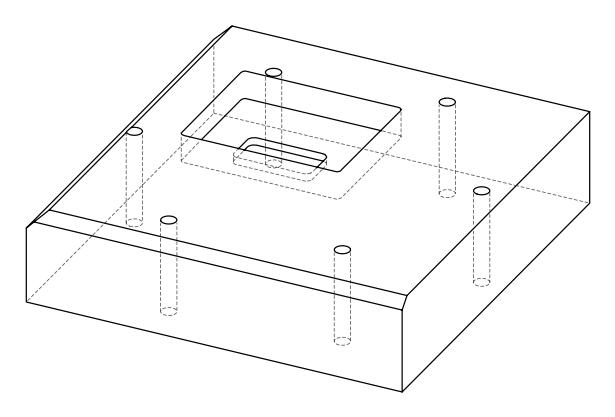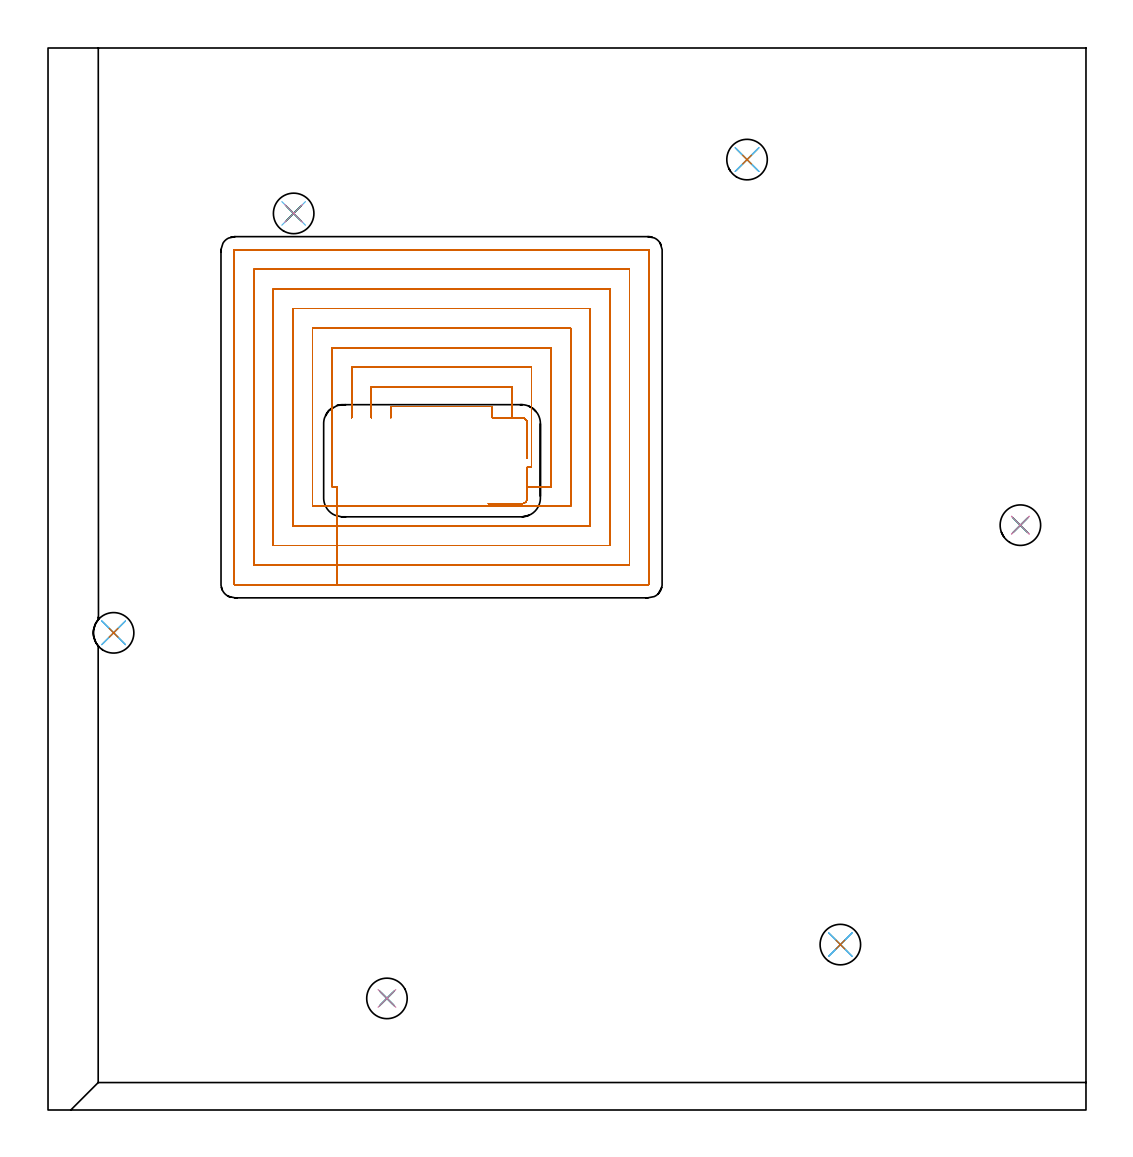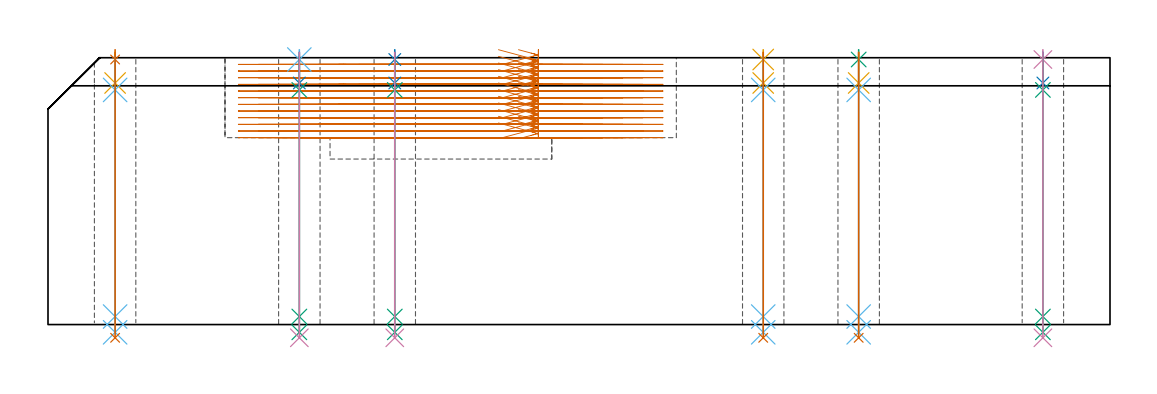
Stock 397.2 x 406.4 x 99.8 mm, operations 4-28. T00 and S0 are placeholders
(PLAN: 28 operations, 21 tool changes, 120.3 min)
(1 AREA_MILL | FG_CHAMFER_SURFACE | UGT0205_001 | 22.98 min | 74878 mm3)
(2 AREA_MILL_1 | FG_CHAMFER_SURFACE_1 | UGT0205_001 | 12.51 min | 21057 mm3)
(3 MILL_RECTANGULAR_POCKET | POCKET_RECTANGULAR_STRAIGHT | UGT0201_103 | Follow Part, ap 3.5, ae 75% | 8.13 min | 133141 mm3)
(4 MILL_RECTANGULAR_POCKET_1 | POCKET_RECTANGULAR_STRAIGHT_1 | NXT0201_013 | Follow Part, ap 2.5, ae 75% | 70.68 min | 591845 mm3)
(5 SPOT_DRILL | STEP1HOLE | NXT0321_9005460120000 | 0.03 min | 30 mm3)
(6 SPOT_DRILL_1 | STEP1HOLE_1 | NXT0321_9005460120000 | 0.03 min | 4 mm3)
(7 SPOT_DRILL_2 | STEP1HOLE_2 | NXT0321_9005460120000 | 0.03 min | 18 mm3)
(8 SPOT_DRILL_3 | STEP1HOLE_3 | NXT0321_9005460120000 | 0.03 min | 16 mm3)
(9 SPOT_DRILL_4 | STEP1HOLE_4 | NXT0321_9005460120000 | 0.03 min | 6 mm3)
(10 SPOT_DRILL_5 | STEP1HOLE_5 | NXT0321_9005460120000 | 0.03 min | 30 mm3)
(11 DRILL_BLIND_HOLE_INTO_CENTER | STEP1HOLE | UGT0301_185 | 0.05 min | 239 mm3)
(12 GUN_DRILL_THROUGH_HOLE | STEP1HOLE | UGT0307_002 | 0.49 min | 2565 mm3)
(13 SPADE_DRILL_TO_ENLARGE_THROUGH_HOLE | STEP1HOLE | UGT0306_006 | 0.43 min | 15954 mm3)
(14 DRILL_BLIND_HOLE_INTO_CENTER_1 | STEP1HOLE_1 | UGT0301_185 | 0.05 min | 261 mm3)
(15 GUN_DRILL_THROUGH_HOLE_1 | STEP1HOLE_1 | UGT0307_002 | 0.49 min | 2543 mm3)
(16 SPADE_DRILL_TO_ENLARGE_THROUGH_HOLE_1 | STEP1HOLE_1 | UGT0306_006 | 0.43 min | 16014 mm3)
(17 DRILL_BLIND_HOLE_INTO_CENTER_2 | STEP1HOLE_2 | UGT0301_185 | 0.05 min | 232 mm3)
(18 GUN_DRILL_THROUGH_HOLE_2 | STEP1HOLE_2 | UGT0307_002 | 0.49 min | 2548 mm3)
(19 SPADE_DRILL_TO_ENLARGE_THROUGH_HOLE_2 | STEP1HOLE_2 | UGT0306_006 | 0.43 min | 15984 mm3)
(20 DRILL_BLIND_HOLE_INTO_CENTER_3 | STEP1HOLE_3 | UGT0301_185 | 0.05 min | 251 mm3)
(21 GUN_DRILL_THROUGH_HOLE_3 | STEP1HOLE_3 | UGT0307_002 | 0.49 min | 2545 mm3)
(22 SPADE_DRILL_TO_ENLARGE_THROUGH_HOLE_3 | STEP1HOLE_3 | UGT0306_006 | 0.43 min | 15974 mm3)
(23 DRILL_BLIND_HOLE_INTO_CENTER_4 | STEP1HOLE_4 | UGT0301_185 | 0.05 min | 246 mm3)
(24 GUN_DRILL_THROUGH_HOLE_4 | STEP1HOLE_4 | UGT0307_002 | 0.49 min | 2588 mm3)
(25 SPADE_DRILL_TO_ENLARGE_THROUGH_HOLE_4 | STEP1HOLE_4 | UGT0306_006 | 0.43 min | 15966 mm3)
(26 DRILL_BLIND_HOLE_INTO_CENTER_5 | STEP1HOLE_5 | UGT0301_185 | 0.05 min | 257 mm3)
(27 GUN_DRILL_THROUGH_HOLE_5 | STEP1HOLE_5 | UGT0307_002 | 0.49 min | 2526 mm3)
(28 SPADE_DRILL_TO_ENLARGE_THROUGH_HOLE_5 | STEP1HOLE_5 | UGT0306_006 | 0.43 min | 15981 mm3)
(TOOL UGT0205_001 | Chamfer Mill 20 x 3 x 45 deg. | D20 FL50 Z2)
(TOOL UGT0201_103 | End Mill 14 mm | D14 FL19 Z2)
(TOOL NXT0201_013 | ENDMILL 10mm | D10 FL30 Z4)
(TOOL NXT0321_9005460120000 | NC Spot Drill, 142deg, 12mm, Carbide, Uncoated | D12 PA142 FL30 Z2)
(TOOL UGT0301_185 | Twist Drill 6.3 mm | D6.3 PA118 FL61 Z2)
(TOOL UGT0307_002 | Gun Drill 6 mm | D6 PA130 FL24 Z1)
(TOOL UGT0306_006 | Spade Drill 15.5mm | D15.5 PA132 FL10 Z2)
(OP 4 MILL_RECTANGULAR_POCKET_1)
G17 G21 G94 G90
T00 M6
G54
G17 G0 G90 X183.4 Y256.873 S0 M3
G43 Z109.8 H0
Z102.8
G94 G1 Y261.803 Z101.479 F250.
X183.414 Y262.518 Z101.287
X183.422 Y262.739 Z101.228
X183.352 Y263.201 Z101.103
X183.196 Y263.642 Z100.977
X182.959 Y264.045 Z100.852
X182.814 Y264.212 Z100.793
X182.655 Y264.368 Z100.733
X182.15 Y264.69 Z100.573
X181.582 Y264.882 Z100.412
X181.361 Y264.908 Z100.352
X180.715 Y264.9 Z100.179
X170. Z97.308
Y269.2 F500.
X131.2
Y264.9
G0 X183.4 Y249.373 Z102.8
G1 Y261.803 Z99.469 F250.
X183.414 Y262.518 Z99.278
X183.422 Y262.739 Z99.218
X183.352 Y263.201 Z99.093
X183.196 Y263.642 Z98.968
X182.959 Y264.045 Z98.843
X182.814 Y264.212 Z98.783
X182.655 Y264.368 Z98.724
X182.15 Y264.69 Z98.563
X181.582 Y264.882 Z98.403
X181.361 Y264.908 Z98.343
X180.715 Y264.9 Z98.17
X177.5 Z97.308
Y276.7 F500.
X123.7
Y264.9
G0 X175.968 Y232. Z102.8
G1 X180.736 Z101.522 F250.
X181.277 Y231.993 Z101.377
X181.515 Y232.017 Z101.313
X181.747 Y232.068 Z101.25
X181.952 Y232.123 Z101.193
X182.156 Y232.21 Z101.133
X182.337 Y232.321 Z101.076
X182.518 Y232.431 Z101.02
X182.9 Y232.794 Z100.879
X183.187 Y233.236 Z100.737
X183.364 Y233.732 Z100.596
X183.392 Y233.942 Z100.539
X183.413 Y234.234 Z100.461
X183.4 Y234.868 Z100.291
Y246. Z97.308
X185. F500.
Y284.2
X116.2
Y264.9
G0 X168.468 Y232. Z102.8
G1 X180.736 Z99.513 F250.
X181.277 Y231.993 Z99.368
X181.515 Y232.017 Z99.304
X181.747 Y232.068 Z99.24
X181.952 Y232.123 Z99.183
X182.156 Y232.21 Z99.124
X182.337 Y232.321 Z99.067
X182.518 Y232.431 Z99.01
X182.9 Y232.794 Z98.869
X183.187 Y233.236 Z98.728
X183.364 Y233.732 Z98.587
X183.392 Y233.942 Z98.53
X183.413 Y234.234 Z98.451
X183.4 Y234.868 Z98.282
Y238.5 Z97.308
X192.5 F500.
Y291.7
X108.7
Y238.5
X110.5
Y234.868
X110.487 Y234.234
X110.5 Y234.059
Y231.
X200.
Y299.2
X101.2
Y231.
X110.5
Y223.5
X207.5
Y306.7
X93.7
Y223.5
X110.5
Y216.
X215.
Y314.2
X86.2
Y216.
X110.5
Y208.5
X222.5
Y321.7
X78.7
Y208.5
X110.5
Y201.
X229.8
G3 X230. Y201.2 R0.2
G1 Y329.
G3 X229.8 Y329.2 R0.2
G1 X71.4
G3 X71.2 Y329. R0.2
G1 Y201.2
G3 X71.4 Y201. R0.2
G1 X110.5
X111.5
G0 X183.4 Y256.873 Z100.308
G1 Y261.803 Z98.987 F250.
X183.414 Y262.518 Z98.796
X183.422 Y262.739 Z98.736
X183.352 Y263.201 Z98.611
X183.196 Y263.642 Z98.486
X182.959 Y264.045 Z98.361
X182.814 Y264.212 Z98.301
X182.655 Y264.368 Z98.241
X182.15 Y264.69 Z98.081
X181.582 Y264.882 Z97.921
X181.361 Y264.908 Z97.861
X180.715 Y264.9 Z97.688
X170. Z94.817
Y269.2 F500.
X131.2
Y264.9
G0 X183.4 Y249.373 Z100.308
G1 Y261.803 Z96.978 F250.
X183.414 Y262.518 Z96.786
X183.422 Y262.739 Z96.727
X183.352 Y263.201 Z96.601
X183.196 Y263.642 Z96.476
X182.959 Y264.045 Z96.351
X182.814 Y264.212 Z96.292
X182.655 Y264.368 Z96.232
X182.15 Y264.69 Z96.071
X181.582 Y264.882 Z95.911
X181.361 Y264.908 Z95.851
X180.715 Y264.9 Z95.678
X177.5 Z94.817
Y276.7 F500.
X123.7
Y264.9
G0 X175.967 Y232. Z100.308
G1 X180.715 Z99.036 F250.
X181.277 Y231.993 Z98.885
X181.515 Y232.017 Z98.821
X181.747 Y232.068 Z98.758
X181.952 Y232.123 Z98.701
X182.445 Y232.379 Z98.552
X182.861 Y232.749 Z98.403
X183.174 Y233.209 Z98.254
X183.364 Y233.732 Z98.105
X183.392 Y233.942 Z98.048
X183.413 Y234.234 Z97.969
X183.4 Y234.868 Z97.799
Y246. Z94.817
X185. F500.
Y284.2
X116.2
Y264.9
G0 X168.467 Y232. Z100.308
G1 X180.715 Z97.026 F250.
X181.277 Y231.993 Z96.876
X181.515 Y232.017 Z96.812
X181.747 Y232.068 Z96.748
X181.952 Y232.123 Z96.691
X182.445 Y232.379 Z96.542
X182.861 Y232.749 Z96.393
X183.174 Y233.209 Z96.244
X183.364 Y233.732 Z96.095
X183.392 Y233.942 Z96.038
X183.413 Y234.234 Z95.96
X183.4 Y234.868 Z95.79
Y238.5 Z94.817
X192.5 F500.
Y291.7
X108.7
Y238.5
X110.5
Y234.868
X110.487 Y234.234
X110.5 Y234.059
Y231.
X200.
Y299.2
X101.2
Y231.
X110.5
Y223.5
X207.5
Y306.7
X93.7
Y223.5
X110.5
Y216.
X215.
Y314.2
X86.2
Y216.
X110.5
Y208.5
X222.5
Y321.7
X78.7
Y208.5
X110.5
Y201.
X229.8
G3 X230. Y201.2 R0.2
G1 Y329.
G3 X229.8 Y329.2 R0.2
G1 X71.4
G3 X71.2 Y329. R0.2
G1 Y201.2
G3 X71.4 Y201. R0.2
G1 X110.5
X111.5
G0 X183.4 Y256.873 Z97.817
G1 Y261.803 Z96.495 F250.
X183.414 Y262.518 Z96.304
X183.422 Y262.739 Z96.245
X183.352 Y263.201 Z96.119
X183.196 Y263.642 Z95.994
X182.959 Y264.045 Z95.869
X182.814 Y264.212 Z95.81
X182.655 Y264.368 Z95.75
X182.15 Y264.69 Z95.589
X181.582 Y264.882 Z95.429
X181.361 Y264.908 Z95.369
X180.715 Y264.9 Z95.196
X170. Z92.325
Y269.2 F500.
X131.2
Y264.9
G0 X183.4 Y249.373 Z97.817
G1 Y261.803 Z94.486 F250.
X183.414 Y262.518 Z94.294
X183.422 Y262.739 Z94.235
X183.352 Y263.201 Z94.11
X183.196 Y263.642 Z93.984
X182.959 Y264.045 Z93.859
X182.814 Y264.212 Z93.8
X182.655 Y264.368 Z93.74
X182.15 Y264.69 Z93.58
X181.582 Y264.882 Z93.419
X181.361 Y264.908 Z93.359
X180.715 Y264.9 Z93.186
X177.5 Z92.325
Y276.7 F500.
X123.7
Y264.9
G0 X175.967 Y232. Z97.817
G1 X180.715 Z96.544 F250.
X181.277 Y231.993 Z96.394
X181.515 Y232.017 Z96.329
X181.747 Y232.068 Z96.266
X181.952 Y232.123 Z96.209
X182.445 Y232.379 Z96.06
X182.861 Y232.749 Z95.911
X183.174 Y233.209 Z95.762
X183.364 Y233.732 Z95.613
X183.392 Y233.942 Z95.556
X183.413 Y234.234 Z95.478
X183.4 Y234.868 Z95.308
Y246. Z92.325
X185. F500.
Y284.2
X116.2
Y264.9
G0 X168.467 Y232. Z97.817
G1 X180.715 Z94.535 F250.
X181.277 Y231.993 Z94.384
X181.515 Y232.017 Z94.32
X181.747 Y232.068 Z94.256
X181.952 Y232.123 Z94.2
X182.445 Y232.379 Z94.05
X182.861 Y232.749 Z93.901
X183.174 Y233.209 Z93.752
X183.364 Y233.732 Z93.603
X183.392 Y233.942 Z93.546
X183.413 Y234.234 Z93.468
X183.4 Y234.868 Z93.298
Y238.5 Z92.325
X192.5 F500.
Y291.7
X108.7
Y238.5
X110.5
Y234.868
X110.487 Y234.234
X110.5 Y234.059
Y231.
X200.
Y299.2
X101.2
Y231.
X110.5
Y223.5
X207.5
Y306.7
X93.7
Y223.5
X110.5
Y216.
X215.
Y314.2
X86.2
Y216.
X110.5
Y208.5
X222.5
Y321.7
X78.7
Y208.5
X110.5
Y201.
X229.8
G3 X230. Y201.2 R0.2
G1 Y329.
G3 X229.8 Y329.2 R0.2
G1 X71.4
G3 X71.2 Y329. R0.2
G1 Y201.2
G3 X71.4 Y201. R0.2
G1 X110.5
X111.5
G0 X183.4 Y256.873 Z95.325
G1 Y261.803 Z94.004 F250.
X183.414 Y262.518 Z93.812
X183.42 Y262.689 Z93.767
X183.402 Y262.858 Z93.721
X183.379 Y263.079 Z93.662
X183.221 Y263.585 Z93.519
X182.959 Y264.046 Z93.377
X182.813 Y264.212 Z93.318
X182.654 Y264.369 Z93.258
X182.321 Y264.6 Z93.15
X181.955 Y264.774 Z93.041
X181.74 Y264.834 Z92.981
X181.554 Y264.886 Z92.929
X181.361 Y264.908 Z92.877
X180.715 Y264.9 Z92.704
X170. Z89.833
Y269.2 F500.
X131.2
Y264.9
G0 X183.4 Y249.373 Z95.325
G1 Y261.803 Z91.994 F250.
X183.414 Y262.518 Z91.803
X183.42 Y262.689 Z91.757
X183.402 Y262.858 Z91.711
X183.379 Y263.079 Z91.652
X183.221 Y263.585 Z91.51
X182.959 Y264.046 Z91.368
X182.813 Y264.212 Z91.308
X182.654 Y264.369 Z91.249
X182.321 Y264.6 Z91.14
X181.955 Y264.774 Z91.031
X181.74 Y264.834 Z90.972
X181.554 Y264.886 Z90.92
X181.361 Y264.908 Z90.868
X180.715 Y264.9 Z90.695
X177.5 Z89.833
Y276.7 F500.
X123.7
Y264.9
G0 X175.967 Y232. Z95.325
G1 X180.715 Z94.053 F250.
X181.277 Y231.993 Z93.902
X181.515 Y232.017 Z93.838
X181.747 Y232.068 Z93.774
X181.952 Y232.123 Z93.718
X182.445 Y232.379 Z93.568
X182.861 Y232.749 Z93.419
X183.174 Y233.209 Z93.27
X183.364 Y233.732 Z93.121
X183.392 Y233.942 Z93.064
X183.413 Y234.234 Z92.986
X183.4 Y234.868 Z92.816
Y246. Z89.833
X185. F500.
Y284.2
X116.2
Y264.9
G0 X168.467 Y232. Z95.325
G1 X180.715 Z92.043 F250.
X181.277 Y231.993 Z91.892
X181.515 Y232.017 Z91.828
X181.747 Y232.068 Z91.765
X181.952 Y232.123 Z91.708
X182.445 Y232.379 Z91.559
X182.861 Y232.749 Z91.41
X183.174 Y233.209 Z91.261
X183.364 Y233.732 Z91.112
X183.392 Y233.942 Z91.055
X183.413 Y234.234 Z90.976
X183.4 Y234.868 Z90.807
Y238.5 Z89.833
X192.5 F500.
Y291.7
X108.7
Y238.5
X110.5
Y234.868
X110.487 Y234.234
X110.5 Y234.059
Y231.
X200.
Y299.2
X101.2
Y231.
X110.5
Y223.5
X207.5
Y306.7
X93.7
Y223.5
X110.5
Y216.
X215.
Y314.2
X86.2
Y216.
X110.5
Y208.5
X222.5
Y321.7
X78.7
Y208.5
X110.5
Y201.
X229.8
G3 X230. Y201.2 R0.2
G1 Y329.
G3 X229.8 Y329.2 R0.2
G1 X71.4
G3 X71.2 Y329. R0.2
G1 Y201.2
G3 X71.4 Y201. R0.2
G1 X110.5
X111.5
G0 X183.4 Y256.873 Z92.833
G1 Y261.803 Z91.512 F250.
X183.414 Y262.518 Z91.321
X183.422 Y262.739 Z91.261
X183.331 Y263.279 Z91.115
X183.123 Y263.785 Z90.968
X183. Y263.969 Z90.909
X182.914 Y264.097 Z90.868
X182.813 Y264.212 Z90.826
X182.654 Y264.369 Z90.767
X182.327 Y264.596 Z90.66
X181.967 Y264.769 Z90.553
X181.753 Y264.83 Z90.493
X181.56 Y264.885 Z90.439
X181.361 Y264.908 Z90.386
X180.715 Y264.9 Z90.213
X170. Z87.342
Y269.2 F500.
X131.2
Y264.9
G0 X183.4 Y249.373 Z92.833
G1 Y261.803 Z89.503 F250.
X183.414 Y262.518 Z89.311
X183.422 Y262.739 Z89.252
X183.331 Y263.279 Z89.105
X183.123 Y263.785 Z88.958
X183. Y263.969 Z88.899
X182.914 Y264.097 Z88.858
X182.813 Y264.212 Z88.817
X182.654 Y264.369 Z88.757
X182.327 Y264.596 Z88.65
X181.967 Y264.769 Z88.543
X181.753 Y264.83 Z88.484
X181.56 Y264.885 Z88.43
X181.361 Y264.908 Z88.376
X180.715 Y264.9 Z88.203
X177.5 Z87.342
Y276.7 F500.
X123.7
Y264.9
G0 X175.967 Y232. Z92.833
G1 X180.715 Z91.561 F250.
X181.277 Y231.993 Z91.41
X181.515 Y232.017 Z91.346
X181.747 Y232.068 Z91.283
X181.952 Y232.123 Z91.226
X182.445 Y232.379 Z91.077
X182.861 Y232.749 Z90.928
X183.174 Y233.209 Z90.779
X183.364 Y233.732 Z90.63
X183.392 Y233.942 Z90.573
X183.413 Y234.234 Z90.494
X183.4 Y234.868 Z90.325
Y246. Z87.342
X185. F500.
Y284.2
X116.2
Y264.9
G0 X168.467 Y232. Z92.833
G1 X180.715 Z89.551 F250.
X181.277 Y231.993 Z89.401
X181.515 Y232.017 Z89.337
X181.747 Y232.068 Z89.273
X181.952 Y232.123 Z89.216
X182.445 Y232.379 Z89.067
X182.861 Y232.749 Z88.918
X183.174 Y233.209 Z88.769
X183.364 Y233.732 Z88.62
X183.392 Y233.942 Z88.563
X183.413 Y234.234 Z88.485
X183.4 Y234.868 Z88.315
Y238.5 Z87.342
X192.5 F500.
Y291.7
X108.7
Y238.5
X110.5
Y234.868
X110.487 Y234.234
X110.5 Y234.059
Y231.
X200.
Y299.2
X101.2
Y231.
X110.5
Y223.5
X207.5
Y306.7
X93.7
Y223.5
X110.5
Y216.
X215.
Y314.2
X86.2
Y216.
X110.5
Y208.5
X222.5
Y321.7
X78.7
Y208.5
X110.5
Y201.
X229.8
G3 X230. Y201.2 R0.2
G1 Y329.
G3 X229.8 Y329.2 R0.2
G1 X71.4
G3 X71.2 Y329. R0.2
G1 Y201.2
G3 X71.4 Y201. R0.2
G1 X110.5
X111.5
G0 X183.4 Y256.873 Z90.342
G1 Y261.803 Z89.02 F250.
X183.414 Y262.518 Z88.829
X183.422 Y262.74 Z88.77
X183.352 Y263.201 Z88.644
X183.196 Y263.642 Z88.519
X182.959 Y264.045 Z88.394
X182.814 Y264.212 Z88.335
X182.655 Y264.368 Z88.275
X182.15 Y264.69 Z88.114
X181.582 Y264.882 Z87.954
X181.361 Y264.908 Z87.894
X180.715 Y264.9 Z87.721
X170. Z84.85
Y269.2 F500.
X131.2
Y264.9
G0 X183.4 Y249.373 Z90.342
G1 Y261.803 Z87.011 F250.
X183.414 Y262.518 Z86.819
X183.422 Y262.74 Z86.76
X183.352 Y263.201 Z86.635
X183.196 Y263.642 Z86.51
X182.959 Y264.045 Z86.384
X182.814 Y264.212 Z86.325
X182.655 Y264.368 Z86.265
X182.15 Y264.69 Z86.105
X181.582 Y264.882 Z85.944
X181.361 Y264.908 Z85.885
X180.715 Y264.9 Z85.711
X177.5 Z84.85
Y276.7 F500.
X123.7
Y264.9
G0 X175.967 Y232. Z90.342
G1 X180.715 Z89.069 F250.
X181.277 Y231.993 Z88.919
X181.515 Y232.017 Z88.855
X181.747 Y232.068 Z88.791
X181.952 Y232.123 Z88.734
X182.445 Y232.379 Z88.585
X182.861 Y232.749 Z88.436
X183.174 Y233.209 Z88.287
X183.364 Y233.732 Z88.138
X183.392 Y233.942 Z88.081
X183.413 Y234.234 Z88.003
X183.4 Y234.868 Z87.833
Y246. Z84.85
X185. F500.
Y284.2
X116.2
Y264.9
G0 X168.467 Y232. Z90.342
G1 X180.715 Z87.06 F250.
X181.277 Y231.993 Z86.909
X181.515 Y232.017 Z86.845
X181.747 Y232.068 Z86.781
X181.952 Y232.123 Z86.725
X182.445 Y232.379 Z86.576
X182.861 Y232.749 Z86.426
X183.174 Y233.209 Z86.277
X183.364 Y233.732 Z86.128
X183.392 Y233.942 Z86.071
X183.413 Y234.234 Z85.993
X183.4 Y234.868 Z85.823
Y238.5 Z84.85
X192.5 F500.
Y291.7
X108.7
Y238.5
X110.5
Y234.868
X110.487 Y234.234
X110.5 Y234.059
Y231.
X200.
Y299.2
X101.2
Y231.
X110.5
Y223.5
X207.5
Y306.7
X93.7
Y223.5
X110.5
Y216.
X215.
Y314.2
X86.2
Y216.
X110.5
Y208.5
X222.5
Y321.7
X78.7
Y208.5
X110.5
Y201.
X229.8
G3 X230. Y201.2 R0.2
G1 Y329.
G3 X229.8 Y329.2 R0.2
G1 X71.4
G3 X71.2 Y329. R0.2
G1 Y201.2
G3 X71.4 Y201. R0.2
G1 X110.5
X111.5
G0 X183.4 Y256.873 Z87.85
G1 Y261.803 Z86.529 F250.
X183.414 Y262.518 Z86.337
X183.422 Y262.74 Z86.278
X183.352 Y263.201 Z86.153
X183.196 Y263.642 Z86.027
X182.959 Y264.045 Z85.902
X182.814 Y264.212 Z85.843
X182.655 Y264.368 Z85.783
X182.15 Y264.69 Z85.623
X181.582 Y264.882 Z85.462
X181.361 Y264.908 Z85.402
X180.715 Y264.9 Z85.229
X170. Z82.358
Y269.2 F500.
X131.2
Y264.9
G0 X183.4 Y249.373 Z87.85
G1 Y261.803 Z84.519 F250.
X183.414 Y262.518 Z84.328
X183.422 Y262.74 Z84.268
X183.352 Y263.201 Z84.143
X183.196 Y263.642 Z84.018
X182.959 Y264.045 Z83.893
X182.814 Y264.212 Z83.833
X182.655 Y264.368 Z83.774
X182.15 Y264.69 Z83.613
X181.582 Y264.882 Z83.453
X181.361 Y264.908 Z83.393
X180.715 Y264.9 Z83.22
X177.5 Z82.358
Y276.7 F500.
X123.7
Y264.9
G0 X175.967 Y232. Z87.85
G1 X180.715 Z86.578 F250.
X181.277 Y231.993 Z86.427
X181.515 Y232.017 Z86.363
X181.747 Y232.068 Z86.299
X181.952 Y232.123 Z86.243
X182.445 Y232.379 Z86.093
X182.861 Y232.749 Z85.944
X183.174 Y233.209 Z85.795
X183.364 Y233.732 Z85.646
X183.392 Y233.942 Z85.589
X183.413 Y234.234 Z85.511
X183.4 Y234.868 Z85.341
Y246. Z82.358
X185. F500.
Y284.2
X116.2
Y264.9
G0 X168.467 Y232. Z87.85
G1 X180.715 Z84.568 F250.
X181.277 Y231.993 Z84.417
X181.515 Y232.017 Z84.353
X181.747 Y232.068 Z84.29
X181.952 Y232.123 Z84.233
X182.445 Y232.379 Z84.084
X182.861 Y232.749 Z83.935
X183.174 Y233.209 Z83.786
X183.364 Y233.732 Z83.637
X183.392 Y233.942 Z83.58
X183.413 Y234.234 Z83.501
X183.4 Y234.868 Z83.332
Y238.5 Z82.358
X192.5 F500.
Y291.7
X108.7
Y238.5
X110.5
Y234.868
X110.487 Y234.234
X110.5 Y234.059
Y231.
X200.
Y299.2
X101.2
Y231.
X110.5
Y223.5
X207.5
Y306.7
X93.7
Y223.5
X110.5
Y216.
X215.
Y314.2
X86.2
Y216.
X110.5
Y208.5
X222.5
Y321.7
X78.7
Y208.5
X110.5
Y201.
X229.8
G3 X230. Y201.2 R0.2
G1 Y329.
G3 X229.8 Y329.2 R0.2
G1 X71.4
G3 X71.2 Y329. R0.2
G1 Y201.2
G3 X71.4 Y201. R0.2
G1 X110.5
X111.5
G0 X183.4 Y256.873 Z85.358
G1 Y261.803 Z84.037 F250.
X183.414 Y262.518 Z83.846
X183.422 Y262.739 Z83.786
X183.352 Y263.201 Z83.661
X183.196 Y263.642 Z83.536
X182.959 Y264.045 Z83.411
X182.814 Y264.212 Z83.351
X182.655 Y264.368 Z83.292
X182.15 Y264.69 Z83.131
X181.582 Y264.882 Z82.971
X181.361 Y264.908 Z82.911
X180.715 Y264.9 Z82.738
X170. Z79.867
Y269.2 F500.
X131.2
Y264.9
G0 X183.4 Y249.373 Z85.358
G1 Y261.803 Z82.028 F250.
X183.414 Y262.518 Z81.836
X183.422 Y262.739 Z81.777
X183.352 Y263.201 Z81.651
X183.196 Y263.642 Z81.526
X182.959 Y264.045 Z81.401
X182.814 Y264.212 Z81.342
X182.655 Y264.368 Z81.282
X182.15 Y264.69 Z81.121
X181.582 Y264.882 Z80.961
X181.361 Y264.908 Z80.901
X180.715 Y264.9 Z80.728
X177.5 Z79.867
Y276.7 F500.
X123.7
Y264.9
G0 X175.967 Y232. Z85.358
G1 X180.715 Z84.086 F250.
X181.277 Y231.993 Z83.935
X181.515 Y232.017 Z83.871
X181.747 Y232.068 Z83.808
X181.952 Y232.123 Z83.751
X182.445 Y232.379 Z83.602
X182.861 Y232.749 Z83.453
X183.174 Y233.209 Z83.304
X183.364 Y233.732 Z83.155
X183.392 Y233.942 Z83.098
X183.413 Y234.234 Z83.019
X183.4 Y234.868 Z82.85
Y246. Z79.867
X185. F500.
Y284.2
X116.2
Y264.9
G0 X168.467 Y232. Z85.358
G1 X180.715 Z82.076 F250.
X181.277 Y231.993 Z81.926
X181.515 Y232.017 Z81.862
X181.747 Y232.068 Z81.798
X181.952 Y232.123 Z81.741
X182.445 Y232.379 Z81.592
X182.861 Y232.749 Z81.443
X183.174 Y233.209 Z81.294
X183.364 Y233.732 Z81.145
X183.392 Y233.942 Z81.088
X183.413 Y234.234 Z81.01
X183.4 Y234.868 Z80.84
Y238.5 Z79.867
X192.5 F500.
Y291.7
X108.7
Y238.5
X110.5
Y234.868
X110.487 Y234.234
X110.5 Y234.059
Y231.
X200.
Y299.2
X101.2
Y231.
X110.5
Y223.5
X207.5
Y306.7
X93.7
Y223.5
X110.5
Y216.
X215.
Y314.2
X86.2
Y216.
X110.5
Y208.5
X222.5
Y321.7
X78.7
Y208.5
X110.5
Y201.
X229.8
G3 X230. Y201.2 R0.2
G1 Y329.
G3 X229.8 Y329.2 R0.2
G1 X71.4
G3 X71.2 Y329. R0.2
G1 Y201.2
G3 X71.4 Y201. R0.2
G1 X110.5
X111.5
G0 X183.4 Y256.873 Z82.867
G1 Y261.753 Z81.559 F250.
Y261.803 Z81.546
X183.411 Y262.75 Z81.292
X183.398 Y262.971 Z81.232
X183.243 Y263.535 Z81.076
X182.959 Y264.045 Z80.919
X182.813 Y264.212 Z80.86
X182.654 Y264.369 Z80.8
X182.327 Y264.596 Z80.693
X181.967 Y264.769 Z80.586
X181.753 Y264.83 Z80.526
X181.56 Y264.885 Z80.473
X181.361 Y264.908 Z80.419
X180.715 Y264.9 Z80.246
X170. Z77.375
Y269.2 F500.
X131.2
Y264.9
G0 X183.4 Y249.373 Z82.867
G1 Y261.753 Z79.549 F250.
Y261.803 Z79.536
X183.411 Y262.75 Z79.282
X183.398 Y262.971 Z79.223
X183.243 Y263.535 Z79.066
X182.959 Y264.045 Z78.91
X182.813 Y264.212 Z78.85
X182.654 Y264.369 Z78.791
X182.327 Y264.596 Z78.684
X181.967 Y264.769 Z78.577
X181.753 Y264.83 Z78.517
X181.56 Y264.885 Z78.463
X181.361 Y264.908 Z78.41
X180.715 Y264.9 Z78.236
X177.5 Z77.375
Y276.7 F500.
X123.7
Y264.9
G0 X175.967 Y232. Z82.867
G1 X180.715 Z81.594 F250.
X181.277 Y231.993 Z81.444
X181.515 Y232.017 Z81.38
X181.747 Y232.068 Z81.316
X181.952 Y232.123 Z81.259
X182.445 Y232.379 Z81.11
X182.861 Y232.749 Z80.961
X183.174 Y233.209 Z80.812
X183.364 Y233.732 Z80.663
X183.392 Y233.942 Z80.606
X183.413 Y234.234 Z80.528
X183.4 Y234.868 Z80.358
Y246. Z77.375
X185. F500.
Y284.2
X116.2
Y264.9
G0 X168.467 Y232. Z82.867
G1 X180.715 Z79.585 F250.
X181.277 Y231.993 Z79.434
X181.515 Y232.017 Z79.37
X181.747 Y232.068 Z79.306
X181.952 Y232.123 Z79.25
X182.445 Y232.379 Z79.101
X182.861 Y232.749 Z78.951
X183.174 Y233.209 Z78.802
X183.364 Y233.732 Z78.653
X183.392 Y233.942 Z78.597
X183.413 Y234.234 Z78.518
X183.4 Y234.868 Z78.348
Y238.5 Z77.375
X192.5 F500.
Y291.7
X108.7
Y238.5
X110.5
Y234.868
X110.487 Y234.234
X110.5 Y234.059
Y231.
X200.
Y299.2
X101.2
Y231.
X110.5
Y223.5
X207.5
Y306.7
X93.7
Y223.5
X110.5
Y216.
X215.
Y314.2
X86.2
Y216.
X110.5
Y208.5
X222.5
Y321.7
X78.7
Y208.5
X110.5
Y201.
X229.8
G3 X230. Y201.2 R0.2
G1 Y329.
G3 X229.8 Y329.2 R0.2
G1 X71.4
G3 X71.2 Y329. R0.2
G1 Y201.2
G3 X71.4 Y201. R0.2
G1 X110.5
X111.5
G0 X183.4 Y256.872 Z80.375
G1 Y261.753 Z79.067 F250.
Y261.803 Z79.054
X183.414 Y262.518 Z78.862
X183.422 Y262.739 Z78.803
X183.315 Y263.332 Z78.641
X183.068 Y263.881 Z78.48
X182.813 Y264.212 Z78.368
X182.654 Y264.369 Z78.308
X182.327 Y264.596 Z78.202
X181.967 Y264.769 Z78.095
X181.753 Y264.83 Z78.035
X181.56 Y264.885 Z77.981
X181.361 Y264.908 Z77.927
X180.715 Y264.9 Z77.754
X170. Z74.883
Y269.2 F500.
X131.2
Y264.9
G0 X183.4 Y249.372 Z80.375
G1 Y261.753 Z77.058 F250.
Y261.803 Z77.044
X183.414 Y262.518 Z76.853
X183.422 Y262.739 Z76.793
X183.315 Y263.332 Z76.632
X183.068 Y263.881 Z76.47
X182.813 Y264.212 Z76.359
X182.654 Y264.369 Z76.299
X182.327 Y264.596 Z76.192
X181.967 Y264.769 Z76.085
X181.753 Y264.83 Z76.025
X181.56 Y264.885 Z75.972
X181.361 Y264.908 Z75.918
X180.715 Y264.9 Z75.745
X177.5 Z74.883
Y276.7 F500.
X123.7
Y264.9
G0 X175.967 Y232. Z80.375
G1 X180.715 Z79.103 F250.
X181.277 Y231.993 Z78.952
X181.515 Y232.017 Z78.888
X181.747 Y232.068 Z78.824
X181.952 Y232.123 Z78.768
X182.445 Y232.379 Z78.618
X182.861 Y232.749 Z78.469
X183.174 Y233.209 Z78.32
X183.364 Y233.732 Z78.171
X183.392 Y233.942 Z78.114
X183.413 Y234.234 Z78.036
X183.4 Y234.868 Z77.866
Y246. Z74.883
X185. F500.
Y284.2
X116.2
Y264.9
G0 X168.467 Y232. Z80.375
G1 X180.715 Z77.093 F250.
X181.277 Y231.993 Z76.942
X181.515 Y232.017 Z76.878
X181.747 Y232.068 Z76.815
X181.952 Y232.123 Z76.758
X182.445 Y232.379 Z76.609
X182.861 Y232.749 Z76.46
X183.174 Y233.209 Z76.311
X183.364 Y233.732 Z76.162
X183.392 Y233.942 Z76.105
X183.413 Y234.234 Z76.026
X183.4 Y234.868 Z75.857
Y238.5 Z74.883
X192.5 F500.
Y291.7
X108.7
Y238.5
X110.5
Y234.868
X110.487 Y234.234
X110.5 Y234.059
Y231.
X200.
Y299.2
X101.2
Y231.
X110.5
Y223.5
X207.5
Y306.7
X93.7
Y223.5
X110.5
Y216.
X215.
Y314.2
X86.2
Y216.
X110.5
Y208.5
X222.5
Y321.7
X78.7
Y208.5
X110.5
Y201.
X229.8
G3 X230. Y201.2 R0.2
G1 Y329.
G3 X229.8 Y329.2 R0.2
G1 X71.4
G3 X71.2 Y329. R0.2
G1 Y201.2
G3 X71.4 Y201. R0.2
G1 X110.5
X111.5
G0 X183.4 Y256.873 Z77.883
G1 Y261.803 Z76.562 F250.
X183.414 Y262.518 Z76.371
X183.422 Y262.74 Z76.311
X183.352 Y263.201 Z76.186
X183.196 Y263.642 Z76.061
X182.959 Y264.045 Z75.936
X182.814 Y264.212 Z75.876
X182.655 Y264.368 Z75.817
X182.15 Y264.69 Z75.656
X181.582 Y264.882 Z75.496
X181.361 Y264.908 Z75.436
X180.715 Y264.9 Z75.263
X170. Z72.392
Y269.2 F500.
X131.2
Y264.9
G0 X183.4 Y249.373 Z77.883
G1 Y261.803 Z74.553 F250.
X183.414 Y262.518 Z74.361
X183.422 Y262.74 Z74.302
X183.352 Y263.201 Z74.176
X183.196 Y263.642 Z74.051
X182.959 Y264.045 Z73.926
X182.814 Y264.212 Z73.867
X182.655 Y264.368 Z73.807
X182.15 Y264.69 Z73.646
X181.582 Y264.882 Z73.486
X181.361 Y264.908 Z73.426
X180.715 Y264.9 Z73.253
X177.5 Z72.392
Y276.7 F500.
X123.7
Y264.9
G0 X175.967 Y232. Z77.883
G1 X180.715 Z76.611 F250.
X181.277 Y231.993 Z76.46
X181.515 Y232.017 Z76.396
X181.747 Y232.068 Z76.333
X181.952 Y232.123 Z76.276
X182.445 Y232.379 Z76.127
X182.861 Y232.749 Z75.978
X183.174 Y233.209 Z75.829
X183.364 Y233.732 Z75.68
X183.392 Y233.942 Z75.623
X183.413 Y234.234 Z75.544
X183.4 Y234.868 Z75.375
Y246. Z72.392
X185. F500.
Y284.2
X116.2
Y264.9
G0 X168.467 Y232. Z77.883
G1 X180.715 Z74.601 F250.
X181.277 Y231.993 Z74.451
X181.515 Y232.017 Z74.387
X181.747 Y232.068 Z74.323
X181.952 Y232.123 Z74.266
X182.445 Y232.379 Z74.117
X182.861 Y232.749 Z73.968
X183.174 Y233.209 Z73.819
X183.364 Y233.732 Z73.67
X183.392 Y233.942 Z73.613
X183.413 Y234.234 Z73.535
X183.4 Y234.868 Z73.365
Y238.5 Z72.392
X192.5 F500.
Y291.7
X108.7
Y238.5
X110.5
Y234.868
X110.487 Y234.234
X110.5 Y234.059
Y231.
X200.
Y299.2
X101.2
Y231.
X110.5
Y223.5
X207.5
Y306.7
X93.7
Y223.5
X110.5
Y216.
X215.
Y314.2
X86.2
Y216.
X110.5
Y208.5
X222.5
Y321.7
X78.7
Y208.5
X110.5
Y201.
X229.8
G3 X230. Y201.2 R0.2
G1 Y329.
G3 X229.8 Y329.2 R0.2
G1 X71.4
G3 X71.2 Y329. R0.2
G1 Y201.2
G3 X71.4 Y201. R0.2
G1 X110.5
X111.5
G0 X183.4 Y256.873 Z75.392
G1 Y261.803 Z74.071 F250.
X183.414 Y262.518 Z73.879
X183.422 Y262.74 Z73.82
X183.352 Y263.201 Z73.694
X183.196 Y263.642 Z73.569
X182.959 Y264.045 Z73.444
X182.814 Y264.212 Z73.385
X182.655 Y264.368 Z73.325
X182.15 Y264.69 Z73.164
X181.582 Y264.882 Z73.004
X181.361 Y264.908 Z72.944
X180.715 Y264.9 Z72.771
X170. Z69.9
Y269.2 F500.
X131.2
Y264.9
G0 X183.4 Y249.373 Z75.392
G1 Y261.803 Z72.061 F250.
X183.414 Y262.518 Z71.869
X183.422 Y262.74 Z71.81
X183.352 Y263.201 Z71.685
X183.196 Y263.642 Z71.56
X182.959 Y264.045 Z71.434
X182.814 Y264.212 Z71.375
X182.655 Y264.368 Z71.315
X182.15 Y264.69 Z71.155
X181.582 Y264.882 Z70.994
X181.361 Y264.908 Z70.935
X180.715 Y264.9 Z70.762
X177.5 Z69.9
Y276.7 F500.
X123.7
Y264.9
G0 X175.967 Y232. Z75.392
G1 X180.715 Z74.119 F250.
X181.277 Y231.993 Z73.969
X181.515 Y232.017 Z73.905
X181.747 Y232.068 Z73.841
X181.952 Y232.123 Z73.784
X182.445 Y232.379 Z73.635
X182.861 Y232.749 Z73.486
X183.174 Y233.209 Z73.337
X183.364 Y233.732 Z73.188
X183.392 Y233.942 Z73.131
X183.413 Y234.234 Z73.053
X183.4 Y234.868 Z72.883
Y246. Z69.9
X185. F500.
Y284.2
X116.2
Y264.9
G0 X168.467 Y232. Z75.392
G1 X180.715 Z72.11 F250.
X181.277 Y231.993 Z71.959
X181.515 Y232.017 Z71.895
X181.747 Y232.068 Z71.831
X181.952 Y232.123 Z71.775
X182.445 Y232.379 Z71.626
X182.861 Y232.749 Z71.476
X183.174 Y233.209 Z71.327
X183.364 Y233.732 Z71.178
X183.392 Y233.942 Z71.122
X183.413 Y234.234 Z71.043
X183.4 Y234.868 Z70.873
Y238.5 Z69.9
X192.5 F500.
Y291.7
X108.7
Y238.5
X110.5
Y234.868
X110.487 Y234.234
X110.5 Y234.059
Y231.
X200.
Y299.2
X101.2
Y231.
X110.5
Y223.5
X207.5
Y306.7
X93.7
Y223.5
X110.5
Y216.
X215.
Y314.2
X86.2
Y216.
X110.5
Y208.5
X222.5
Y321.7
X78.7
Y208.5
X110.5
Y201.
X229.8
G3 X230. Y201.2 R0.2
G1 Y329.
G3 X229.8 Y329.2 R0.2
G1 X71.4
G3 X71.2 Y329. R0.2
G1 Y201.2
G3 X71.4 Y201. R0.2
G1 X110.5
X111.5
G0 Z109.8
M5
M2
(OP 5 SPOT_DRILL)
G17 G21 G94 G90
T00 M6
G54
G17 G0 G90 X129.7 Y42.7 S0 M3
G43 Z109.8 H0
G94 G81 G98 Z99.133 F250. R102.8
G80
M5
M2
(OP 6 SPOT_DRILL_1)
G17 G21 G94 G90
T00 M6
G54
G17 G0 G90 X303.2 Y63.3 S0 M3
G43 Z109.8 H0
G94 G81 G98 Z99.133 F250. R102.8
G80
M5
M2
(OP 7 SPOT_DRILL_2)
G17 G21 G94 G90
T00 M6
G54
G17 G0 G90 X372.1 Y223.8 S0 M3
G43 Z109.8 H0
G94 G81 G98 Z99.133 F250. R102.8
G80
M5
M2
(OP 8 SPOT_DRILL_3)
G17 G21 G94 G90
T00 M6
G54
G17 G0 G90 X267.5 Y363.7 S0 M3
G43 Z109.8 H0
G94 G81 G98 Z99.133 F250. R102.8
G80
M5
M2
(OP 9 SPOT_DRILL_4)
G17 G21 G94 G90
T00 M6
G54
G17 G0 G90 X94. Y343.1 S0 M3
G43 Z109.8 H0
G94 G81 G98 Z99.133 F250. R102.8
G80
M5
M2
(OP 10 SPOT_DRILL_5)
G17 G21 G94 G90
T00 M6
G54
G17 G0 G90 X25.1 Y182.6 S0 M3
G43 Z109.8 H0
G94 G81 G98 Z99.133 F250. R102.8
G80
M5
M2
(OP 11 DRILL_BLIND_HOLE_INTO_CENTER)
G17 G21 G94 G90
T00 M6
G54
G17 G0 G90 X129.7 Y42.7 S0 M3
G43 Z109.8 H0
G94 G81 G98 Z90.35 F250. R101.8
G80
M5
M2
(OP 12 GUN_DRILL_THROUGH_HOLE)
G17 G21 G94 G90
T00 M6
G54
G17 G0 G90 X129.7 Y42.7 M8
G43 Z109.8 H0
Z100.29
S716 M3
G94 G1 Z87.754 F125. M26
G4 X.084
Z3. F250.
G4 X.084
Z-2.899 F125.
G4 X.084
M5
M9
G0 Z100.29
Z109.8
M2
(OP 13 SPADE_DRILL_TO_ENLARGE_THROUGH_HOLE)
G17 G21 G94 G90
T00 M6
G54
G17 G0 G90 X129.7 Y42.7 S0 M3
G43 Z109.8 H0
G94 G73 G98 Z-4.951 F250. Q14.964 R101.8
G80
M5
M2
(OP 14 DRILL_BLIND_HOLE_INTO_CENTER_1)
G17 G21 G94 G90
T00 M6
G54
G17 G0 G90 X303.2 Y63.3 S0 M3
G43 Z109.8 H0
G94 G81 G98 Z90.35 F250. R101.8
G80
M5
M2
(OP 15 GUN_DRILL_THROUGH_HOLE_1)
G17 G21 G94 G90
T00 M6
G54
G17 G0 G90 X303.2 Y63.3 M8
G43 Z109.8 H0
Z100.29
S716 M3
G94 G1 Z87.754 F125. M26
G4 X.084
Z3. F250.
G4 X.084
Z-2.899 F125.
G4 X.084
M5
M9
G0 Z100.29
Z109.8
M2
(OP 16 SPADE_DRILL_TO_ENLARGE_THROUGH_HOLE_1)
G17 G21 G94 G90
T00 M6
G54
G17 G0 G90 X303.2 Y63.3 S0 M3
G43 Z109.8 H0
G94 G73 G98 Z-4.951 F250. Q14.964 R101.8
G80
M5
M2
(OP 17 DRILL_BLIND_HOLE_INTO_CENTER_2)
G17 G21 G94 G90
T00 M6
G54
G17 G0 G90 X372.1 Y223.8 S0 M3
G43 Z109.8 H0
G94 G81 G98 Z90.35 F250. R101.8
G80
M5
M2
(OP 18 GUN_DRILL_THROUGH_HOLE_2)
G17 G21 G94 G90
T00 M6
G54
G17 G0 G90 X372.1 Y223.8 M8
G43 Z109.8 H0
Z100.29
S716 M3
G94 G1 Z87.754 F125. M26
G4 X.084
Z3. F250.
G4 X.084
Z-2.899 F125.
G4 X.084
M5
M9
G0 Z100.29
Z109.8
M2
(OP 19 SPADE_DRILL_TO_ENLARGE_THROUGH_HOLE_2)
G17 G21 G94 G90
T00 M6
G54
G17 G0 G90 X372.1 Y223.8 S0 M3
G43 Z109.8 H0
G94 G73 G98 Z-4.951 F250. Q14.964 R101.8
G80
M5
M2
(OP 20 DRILL_BLIND_HOLE_INTO_CENTER_3)
G17 G21 G94 G90
T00 M6
G54
G17 G0 G90 X267.5 Y363.7 S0 M3
G43 Z109.8 H0
G94 G81 G98 Z90.35 F250. R101.8
G80
M5
M2
(OP 21 GUN_DRILL_THROUGH_HOLE_3)
G17 G21 G94 G90
T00 M6
G54
G17 G0 G90 X267.5 Y363.7 M8
G43 Z109.8 H0
Z100.29
S716 M3
G94 G1 Z87.754 F125. M26
G4 X.084
Z3. F250.
G4 X.084
Z-2.899 F125.
G4 X.084
M5
M9
G0 Z100.29
Z109.8
M2
(OP 22 SPADE_DRILL_TO_ENLARGE_THROUGH_HOLE_3)
G17 G21 G94 G90
T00 M6
G54
G17 G0 G90 X267.5 Y363.7 S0 M3
G43 Z109.8 H0
G94 G73 G98 Z-4.951 F250. Q14.964 R101.8
G80
M5
M2
(OP 23 DRILL_BLIND_HOLE_INTO_CENTER_4)
G17 G21 G94 G90
T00 M6
G54
G17 G0 G90 X94. Y343.1 S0 M3
G43 Z109.8 H0
G94 G81 G98 Z90.35 F250. R101.8
G80
M5
M2
(OP 24 GUN_DRILL_THROUGH_HOLE_4)
G17 G21 G94 G90
T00 M6
G54
G17 G0 G90 X94. Y343.1 M8
G43 Z109.8 H0
Z100.29
S716 M3
G94 G1 Z87.754 F125. M26
G4 X.084
Z3. F250.
G4 X.084
Z-2.899 F125.
G4 X.084
M5
M9
G0 Z100.29
Z109.8
M2
(OP 25 SPADE_DRILL_TO_ENLARGE_THROUGH_HOLE_4)
G17 G21 G94 G90
T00 M6
G54
G17 G0 G90 X94. Y343.1 S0 M3
G43 Z109.8 H0
G94 G73 G98 Z-4.951 F250. Q14.964 R101.8
G80
M5
M2
(OP 26 DRILL_BLIND_HOLE_INTO_CENTER_5)
G17 G21 G94 G90
T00 M6
G54
G17 G0 G90 X25.1 Y182.6 S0 M3
G43 Z109.8 H0
G94 G81 G98 Z90.35 F250. R101.8
G80
M5
M2
(OP 27 GUN_DRILL_THROUGH_HOLE_5)
G17 G21 G94 G90
T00 M6
G54
G17 G0 G90 X25.1 Y182.6 M8
G43 Z109.8 H0
Z100.29
S716 M3
G94 G1 Z87.754 F125. M26
G4 X.084
Z3. F250.
G4 X.084
Z-2.899 F125.
G4 X.084
M5
M9
G0 Z100.29
Z109.8
M2
(OP 28 SPADE_DRILL_TO_ENLARGE_THROUGH_HOLE_5)
G17 G21 G94 G90
T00 M6
G54
G17 G0 G90 X25.1 Y182.6 S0 M3
G43 Z109.8 H0
G94 G73 G98 Z-4.951 F250. Q14.964 R101.8
G80
M5
M2
